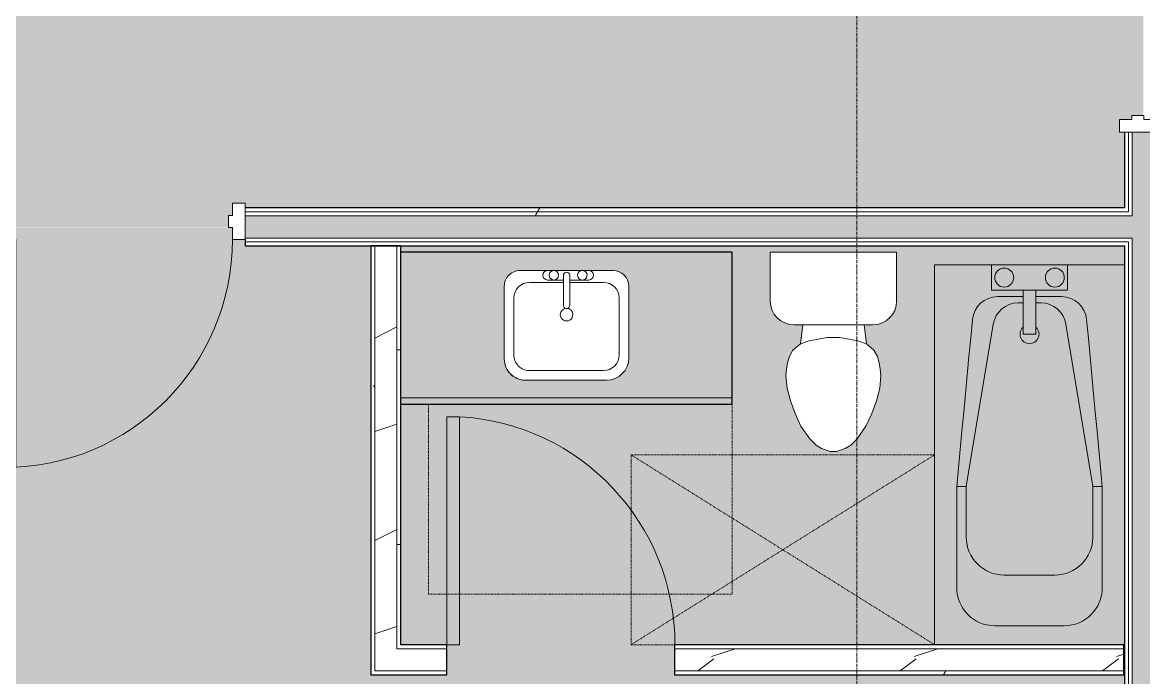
# Model space of a CAD drawing. Header units: inches. Extents: x -4501 to -113, y 9396 to 12816.
# Drawn here: x -2623.1 to -2445.9, y 11575.8 to 11679.3 of the extents above; entities that cross this region are included whole.
import ezdxf

# ---------------------------------------------------------------- set-up
doc = ezdxf.new("R2010")
doc.units = ezdxf.units.IN
doc.header["$MEASUREMENT"] = 0
doc.linetypes.add('Grid Line 1_2_', pattern=[0.875, 0.5, -0.125, 0.125, -0.125])
doc.linetypes.add('Hidden 1_8_', pattern=[0.1875, 0.125, -0.0625])
for name, color, linetype, lineweight in [('0-1', 7, 'Continuous', 5), ('0-3', 7, 'Continuous', 9), ('A-AREA-PATT-5', 254, 'Continuous', 9), ('A-DETL-HDLN-1', 7, 'Hidden 1_8_', 9), ('A-DOOR', 31, 'Continuous', 9), ('A-DOOR-3', 7, 'Continuous', 9), ('A-DOOR-4', 90, 'Continuous', 13), ('A-DOOR-6', 31, 'Continuous', 13), ('A-DOOR-FRAM', 31, 'Continuous', 13), ('A-WALL', 113, 'Continuous', 9), ('A-WALL-3', 250, 'Continuous', 25), ('A-WALL-4', 7, 'Continuous', 9), ('A-WALL-PATT-1', 7, 'Continuous', 9), ('A-WALL-PATT-2', 8, 'Continuous', 9), ('A-WALL-PATT-3', 111, 'Continuous', 9), ('I-WALL-1', 2, 'Continuous', 25), ('P-SANR-FIXT-1', 7, 'Continuous', 9), ('P-SANR-FIXT-2', 254, 'Continuous', 9), ('Q-CASE-1', 254, 'Continuous', 9), ('Q-CASE-2', 250, 'Continuous', 25), ('Q-CASE-3', 7, 'Continuous', 9), ('S-GRID-1', 1, 'Grid Line 1_2_', 9)]:
    doc.layers.add(name, color=color, linetype=linetype, lineweight=lineweight)
doc.layers.add('A-AREA-PATT-7', color=254, linetype='Continuous', lineweight=9, transparency=0.9)
pattern_1 = [(0, (0, 0), (61.44, 15.36), [2.534, -43.546, 2.534, -43.546, -245.76]), (0, (0, 0), (61.44, 15.36), [-92.16, 2.534, -89.626, 2.534, -43.546, -107.52]), (0, (0, 0), (61.44, 15.36), [-230.4, 2.534, -28.186, 2.534, -74.266]), (120, (23.04, 7.68), (-44.02215, 45.5286), [2.534, -43.546, 2.534, -43.546, -245.76]), (120, (23.04, 7.68), (-44.02215, 45.5286), [-92.16, 2.534, -89.626, 2.534, -43.546, -107.52]), (120, (23.04, 7.68), (-44.02215, 45.5286), [-230.4, 2.534, -28.186, 2.534, -74.266]), (240, (30.72, 38.4), (-17.41785, -60.8886), [2.534, -43.546, 2.534, -43.546, -245.76]), (240, (30.72, 38.4), (-17.41785, -60.8886), [-92.16, 2.534, -89.626, 2.534, -43.546, -107.52]), (240, (30.72, 38.4), (-17.41785, -60.8886), [-230.4, 2.534, -28.186, 2.534, -74.266])]
pattern_2 = [(216.87, (12.795, 31.987), (95.9612857, 63.9749714), [15.994, -143.942]), (206.565, (31.987, 22.391), (-31.986981, -31.986924), [35.763, -35.763]), (198.435, (31.987, 6.397), (-63.974746, -31.987128), [20.231, -80.922])]
pattern_3 = [(161.57, (0.96, 0.96), (-7.6802237, -0.0009796), [0, -54.643, 6.067, 0]), (18.43, (-0.96, 0.96), (-7.6802237, 0.0009796), [0, -54.643, 6.067, 0]), (108.43, (0.96, 0.96), (3.8382953, -19.2013653), [18.211, -42.499]), (71.57, (-0.96, 0.96), (3.8382953, 19.2013653), [18.211, -42.499])]

# ---------------------------------------------------------------- blocks, each defined once
blk = doc.blocks.new('Single-Flush - 36_ x 84_-1372824-FLOOR PLAN - 1ST FLOOR')
at = {"layer": 'A-DOOR-3'}
blk.add_arc((18, -2.38), 36.07, 180, 266.8211, dxfattribs=at)
at = {"layer": 'A-DOOR-4'}
for p, q in [((16, -2.38), (16, -38.39)), ((18, -2.38), (16, -2.38)), ((18, -2.38), (18, -38.39)), ((18, -38.39), (16, -38.39))]:
    blk.add_line(p, q, dxfattribs=at)
blk = doc.blocks.new('M_Sink Vanity-Square - 500 x 440mm-1372835-FLOOR PLAN - 1ST FLOOR')
at = {"layer": 'P-SANR-FIXT-1'}
for p, q in [((-5.72, 10.23), (7.14, 10.23)), ((-5.72, 10.23), (7.14, 10.23)), ((-5.22, 8.73), (6.46, 8.73)), ((-9.22, -4.59), (-9.22, 6.73)), ((-9.22, -4.59), (-9.22, 6.73)), ((-7.72, -2.72), (-7.72, 6.23)), ((8.96, 6.23), (8.96, -2.72)), ((10.46, 6.91), (10.46, -4.59)), ((10.46, 6.91), (10.46, -4.59)), ((0.12, -6.33), (0.12, -1.59)), ((1.12, -6.33), (1.12, -1.59)), ((0.12, -5.22), (-5.22, -5.22)), ((6.46, -5.22), (1.12, -5.22)), ((-2.88, -5.59), (0.12, -5.59)), ((1.12, -5.59), (3.62, -5.59)), ((7.96, -7.09), (-6.72, -7.09)), ((7.96, -7.09), (-6.72, -7.09)), ((3.62, -7.09), (-2.88, -7.09))]:
    blk.add_line(p, q, dxfattribs=at)
for centre, radius, start, end in [((-5.72, 6.73), 3.5, 90, 180), ((-5.72, 6.73), 3.5, 90, 180), ((7.14, 6.91), 3.32, 0, 90), ((7.14, 6.91), 3.32, 360, 90), ((-5.22, 6.23), 2.5, 90, 180), ((6.46, 6.23), 2.5, 360, 90), ((0.62, -0.13), 1, 360, 180), ((0.62, -0.13), 1, 180, 0), ((0.62, -1.59), 0.5, 360, 180), ((-5.22, -2.72), 2.5, 180, 270), ((6.46, -2.72), 2.5, 270, 360), ((-6.72, -4.59), 2.5, 180, 270), ((-6.72, -4.59), 2.5, 180, 270), ((7.96, -4.59), 2.5, 270, 0), ((7.96, -4.59), 2.5, 270, 0), ((-2.88, -6.34), 0.75, 90, 270), ((-1.88, -6.34), 0.75, 360, 180), ((-1.88, -6.34), 0.75, 180, 0), ((0.62, -6.33), 0.5, 180, 0), ((2.62, -6.34), 0.75, 0, 180), ((2.62, -6.34), 0.75, 180, 0), ((3.62, -6.34), 0.75, 270, 90)]:
    blk.add_arc(centre, radius, start, end, dxfattribs=at)
blk = doc.blocks.new('Toilet-Domestic-3D - Toilet-Domestic-3D-V40-FLOOR PLAN - 1ST FLOOR')
at = {"layer": 'P-SANR-FIXT-1'}
for p, q in [((-9.98, 19.48), (9.98, 19.48)), ((-9.98, 11.75), (-9.98, 19.48)), ((9.98, 19.48), (9.98, 11.75)), ((6.25, 8.02), (-6.25, 8.02)), ((-4.86, 8.02), (-5.21, 5)), ((4.86, 8.02), (5.21, 5)), ((-3.84, 5.5), (-5.21, 5)), ((-1, 6), (-3.84, 5.5)), ((1, 6), (-1, 6)), ((3.84, 5.5), (1, 6)), ((5.21, 5), (3.84, 5.5)), ((-6.4, 4), (-6.97, 3)), ((-5.21, 5), (-6.4, 4)), ((6.4, 4), (5.21, 5)), ((6.97, 3), (6.4, 4)), ((-7.24, 2), (-7.41, 1)), ((-6.97, 3), (-7.24, 2)), ((7.24, 2), (6.97, 3)), ((7.41, 1), (7.24, 2)), ((-7.41, 1), (-7.5, 0)), ((7.5, 0), (7.41, 1)), ((-7.5, 0), (-7.33, -1.99)), ((7.33, -1.99), (7.5, 0)), ((-7.33, -1.99), (-6.79, -4)), ((6.79, -4), (7.33, -1.99)), ((-6.79, -4), (-6.06, -6)), ((6.06, -6), (6.79, -4)), ((-6.06, -6), (-5.13, -8)), ((5.13, -8), (6.06, -6)), ((-5.13, -8), (-3.74, -10)), ((3.74, -10), (5.13, -8)), ((-3.74, -10), (-2.74, -11)), ((2.74, -11), (3.74, -10)), ((-2.74, -11), (-1.87, -11.5)), ((-1.87, -11.5), (-0.5, -12)), ((-0.5, -12), (0.5, -12)), ((0.5, -12), (1.87, -11.5)), ((1.87, -11.5), (2.74, -11))]:
    blk.add_line(p, q, dxfattribs=at)
for centre, start, end in [((-6.25, 11.75), 180, 270), ((6.25, 11.75), 270, 360)]:
    blk.add_arc(centre, 3.73, start, end, dxfattribs=at)
blk = doc.blocks.new('OD_CW_Base Cabinet - OD_CW_Base Cabinet-1437019-FLOOR PLAN - 1ST FLOOR')
at = {"layer": 'Q-CASE-1'}
h = blk.add_hatch(color=256, dxfattribs=at)
h.paths.add_polyline_path([(38.69, 1), (53.11, 1), (53.11, 24), (0.74, 24), (0.74, 1), (36.77, 1)], flags=0)
h.paths.add_polyline_path([(20.4, 3.8), (19.54, 3.92), (18.74, 4.25), (18.06, 4.77), (17.53, 5.46), (17.2, 6.26), (17.08, 7.12), (17.17, 19.27), (17.42, 19.88), (17.81, 20.39), (18.33, 20.79), (18.94, 21.04), (19.58, 21.13), (34.91, 21.04), (35.52, 20.79), (36.04, 20.39), (36.43, 19.88), (36.68, 19.27), (36.77, 18.63), (36.77, 7.3), (36.65, 6.4), (36.3, 5.55), (35.74, 4.83), (35.02, 4.27), (34.17, 3.92), (33.27, 3.8)], flags=0)
blk.add_hatch(color=256, dxfattribs=at).paths.add_polyline_path([(38.69, 0), (53.11, 0), (53.11, 1), (0.74, 1), (0.74, 0), (9.54, 0)], flags=0)
at = {"layer": 'Q-CASE-2'}
for p, q in [((53.11, 24), (0.74, 24)), ((53.11, 0), (53.11, 24)), ((0.74, 0), (53.11, 0))]:
    blk.add_line(p, q, dxfattribs=at)
at = {"layer": 'Q-CASE-3'}
for p, q in [((0.74, 24), (53.11, 24)), ((53.11, 24), (53.11, 1)), ((0.74, 1), (53.11, 1)), ((53.11, 1), (0.74, 1)), ((53.11, 0), (0.74, 0)), ((53.11, 1), (53.11, 0))]:
    blk.add_line(p, q, dxfattribs=at)
blk = doc.blocks.new('Bath Tub - Maestro - 60_x30_-V6-FLOOR PLAN - 1ST FLOOR')
at = {"layer": 'P-SANR-FIXT-2'}
for points in [[(9.45, 0), (60, 0), (60, 30), (0, 30), (0, 21), (4, 21), (4, 16), (5, 16), (5.06, 20.74), (5.21, 21.33), (5.48, 21.94), (5.83, 22.49), (6.27, 22.97), (6.79, 23.38), (7.36, 23.69), (7.98, 23.91), (9.35, 24.09), (35, 26.5), (51, 26.5), (52.55, 26.3), (54, 25.7), (55.24, 24.74), (56.3, 23.25), (56.8, 22.05), (57, 20.5), (57, 9.5), (56.91, 8.46), (56.64, 7.45), (56.2, 6.5), (55.6, 5.64), (54.86, 4.9), (54, 4.3), (53.05, 3.86), (52.04, 3.59), (51, 3.5), (35, 3.5), (7.98, 6.09), (7.36, 6.31), (6.79, 6.62), (6.27, 7.03), (5.83, 7.51), (5.48, 8.06), (5.21, 8.67), (5.05, 9.3), (5, 9.96), (5, 14), (4, 13.96), (4, 9), (0, 9), (0, 0)], [(43, 5), (44.55, 5.2), (46.03, 5.83), (47.28, 6.81), (48.2, 8), (48.8, 9.45), (49, 11), (49, 19), (48.8, 20.55), (48.16, 22.05), (47.24, 23.24), (46, 24.2), (44.55, 24.8), (43, 25), (34.79, 24.97), (9.06, 20.64), (8.03, 20.28), (6.82, 19.17), (6.24, 18.17), (6, 16.8), (6, 16), (10.94, 16), (10.94, 14), (6, 14), (6, 13.2), (6.24, 11.83), (6.98, 10.59), (8.03, 9.72), (9.35, 9.26), (35, 5)], [(9.35, 20.74), (35, 25), (35, 26.5), (8.63, 24.03), (9.17, 21.56)], [(43, 25), (51, 26.5), (35, 26.5), (35, 25)], [(49, 19), (57, 20.5), (56.8, 22.05), (56.2, 23.5), (55.24, 24.74), (54, 25.7), (52.55, 26.3), (51, 26.5), (43, 25), (44.55, 24.8), (46, 24.2), (47.24, 23.24), (48.2, 22), (48.8, 20.5)], [(6, 16.8), (6.24, 18.17), (6.98, 19.41), (8.03, 20.28), (9.35, 20.74), (8.63, 24.03), (7.98, 23.91), (7.35, 23.69), (6.74, 23.34), (6.27, 22.97), (5.72, 22.32), (5.48, 21.94), (5.21, 21.33), (5.05, 20.7), (5.05, 19.87), (5.92, 17.06)], [(57, 9.5), (57, 20.5), (49, 19), (49, 11), (56.91, 9.52)], [(9.35, 14), (10.94, 14), (10.94, 16), (4, 16), (4, 14), (7.24, 14)], [(8.63, 5.97), (9.35, 9.26), (7.98, 9.76), (6.95, 10.62), (6.24, 11.83), (6, 13.2), (5, 9.96), (5.05, 9.3), (5.24, 8.6), (5.72, 7.68), (5.87, 7.47), (6.33, 6.98), (6.79, 6.62), (7.36, 6.31), (8, 6.08)], [(51, 3.5), (52.04, 3.59), (53.05, 3.86), (54, 4.3), (54.95, 5), (55.72, 5.83), (56.34, 6.81), (56.76, 7.9), (56.93, 8.66), (57, 9.5), (49, 11), (48.8, 9.45), (48.12, 7.9), (47.24, 6.76), (46, 5.8), (44.55, 5.2), (43.07, 4.99), (50.51, 3.59)], [(35, 3.5), (35, 5), (9.35, 9.26), (8.63, 5.97), (32.89, 3.7)], [(47, 3.5), (51, 3.5), (43, 5), (35, 5), (35, 3.5), (44.55, 3.5)]]:
    blk.add_hatch(color=256, dxfattribs=at).paths.add_polyline_path(points, flags=0)
h = blk.add_hatch(color=256, dxfattribs=at)
h.paths.add_polyline_path([(0.5, 9), (4, 9), (4, 21), (0, 21), (0, 9)], flags=0)
h.paths.add_polyline_path([(2, 9.5), (1.61, 9.55), (1.25, 9.7), (0.94, 9.94), (0.7, 10.25), (0.55, 10.61), (0.5, 11), (0.55, 11.39), (0.7, 11.75), (0.94, 12.06), (1.25, 12.3), (1.61, 12.45), (2, 12.5), (2.39, 12.45), (2.75, 12.3), (3.06, 12.06), (3.33, 11.67), (3.45, 11.39), (3.5, 11), (3.45, 10.61), (3.3, 10.25), (3.06, 9.94), (2.75, 9.7), (2.39, 9.55)], flags=0)
h.paths.add_polyline_path([(2, 17.5), (1.61, 17.55), (1.25, 17.7), (0.94, 17.94), (0.7, 18.25), (0.55, 18.61), (0.5, 19), (0.55, 19.39), (0.7, 19.75), (0.94, 20.06), (1.25, 20.3), (1.61, 20.45), (2, 20.5), (2.39, 20.45), (2.75, 20.3), (3.06, 20.06), (3.3, 19.75), (3.45, 19.39), (3.5, 19), (3.33, 18.33), (3.3, 18.25), (3.02, 17.91), (2.75, 17.7), (2.39, 17.55)], flags=0)
h = blk.add_hatch(color=256, dxfattribs=at)
h.paths.add_polyline_path([(2, 9.5), (2.39, 9.55), (2.75, 9.7), (3.06, 9.94), (3.3, 10.25), (3.45, 10.61), (3.5, 11), (3.33, 11.67), (3.3, 11.75), (3.06, 12.06), (2.75, 12.3), (2.39, 12.45), (2, 12.5), (1.61, 12.45), (1.25, 12.3), (0.94, 12.06), (0.7, 11.75), (0.55, 11.39), (0.5, 11), (0.55, 10.61), (0.7, 10.25), (0.94, 9.94), (1.25, 9.7), (1.61, 9.55)], flags=0)
h.paths.add_polyline_path([(2, 17.5), (2.39, 17.55), (3.02, 17.91), (3.06, 17.94), (3.33, 18.33), (3.45, 18.61), (3.5, 19), (3.45, 19.39), (3.3, 19.75), (3.06, 20.06), (2.75, 20.3), (2.38, 20.45), (2, 20.5), (1.61, 20.45), (1.25, 20.3), (0.94, 20.06), (0.7, 19.75), (0.55, 19.39), (0.5, 19), (0.55, 18.61), (0.7, 18.25), (0.94, 17.94), (1.25, 17.7), (1.61, 17.55)], flags=0)
h = blk.add_hatch(color=256, dxfattribs=at)
h.paths.add_polyline_path([(5, 9.96), (6, 13.2), (6, 14), (5, 14), (5, 10.39)], flags=0)
h.paths.add_polyline_path([(5, 16), (6, 16), (6, 16.8), (5, 20.04), (5, 19.08)], flags=0)
at = {"layer": 'P-SANR-FIXT-1'}
for p, q in [((0, 30), (0, 21)), ((35, 25), (9.35, 20.74)), ((35, 26.5), (51, 26.5)), ((35, 26.5), (35, 25)), ((43, 25), (35, 25)), ((4, 21), (0, 21)), ((0, 21), (0, 9)), ((4, 16), (4, 21)), ((5, 16), (5, 20.04)), ((57, 20.5), (57, 9.5)), ((49, 11), (49, 19)), ((4, 14), (4, 16)), ((4, 16), (10.94, 16)), ((6, 16.8), (6, 16)), ((10.94, 14), (10.94, 16)), ((4, 9), (4, 14)), ((10.94, 14), (4, 14)), ((5, 9.96), (5, 14)), ((6, 14), (6, 13.2)), ((0, 9), (0, 0)), ((0, 9), (4, 9)), ((9.35, 9.26), (35, 5)), ((35, 3.5), (35, 5)), ((35, 5), (43, 5)), ((51, 3.5), (35, 3.5)), ((0, 0), (60, 0))]:
    blk.add_line(p, q, dxfattribs=at)
at = {"layer": 'P-SANR-FIXT-1', "flags": 128}
for points in [[(8.63, 24.03), (11.56, 24.3), (14.49, 24.58), (17.42, 24.85), (20.35, 25.13), (23.28, 25.4), (26.21, 25.68), (29.14, 25.95), (32.07, 26.23), (35, 26.5)], [(35, 3.5), (32.07, 3.77), (29.14, 4.05), (26.21, 4.32), (23.28, 4.6), (20.35, 4.87), (17.42, 5.15), (14.49, 5.42), (11.56, 5.7), (8.63, 5.97)]]:
    blk.add_lwpolyline(points, dxfattribs=at)
at = {"layer": 'P-SANR-FIXT-1'}
for centre, radius, start, end in [((43, 19), 6, 360, 90), ((51, 20.5), 6, 360, 90), ((9, 20.04), 4, 95.3558, 180), ((2, 19), 1.5, 360, 180), ((10, 16.8), 4, 99.4223, 180), ((2, 19), 1.5, 180, 360), ((10.94, 15), 1.5, 360, 135), ((10.94, 15), 1.5, 225, 360), ((2, 11), 1.5, 360, 180), ((10, 13.2), 4, 180, 260.5777), ((2, 11), 1.5, 180, 360), ((43, 11), 6, 270, 0), ((9, 9.96), 4, 180, 264.6442), ((51, 9.5), 6, 270, 360)]:
    blk.add_arc(centre, radius, start, end, dxfattribs=at)
blk = doc.blocks.new('1750 Ox - Unit Layouts_rvt-1-FLOOR PLAN - 1ST FLOOR')
at = {"layer": 'A-WALL-PATT-1'}
h = blk.add_hatch(dxfattribs=at)
h.set_pattern_fill('FP_2', color=256, style=0, pattern_type=2)
h.set_pattern_definition(pattern_1)
h.paths.add_polyline_path([(-2568.05, 11576.24), (-2567.42, 11576.24), (-2567.42, 11643.99), (-2568.05, 11643.99), (-2568.05, 11580.36)], flags=0)
h = blk.add_hatch(dxfattribs=at)
h.set_pattern_fill('FP_2', color=256, style=0, pattern_type=2)
h.set_pattern_definition(pattern_1)
h.paths.add_polyline_path([(-2563.92, 11580.36), (-2563.3, 11580.36), (-2563.3, 11643.99), (-2563.92, 11643.99), (-2563.92, 11600.71)], flags=0)
h = blk.add_hatch(dxfattribs=at)
h.set_pattern_fill('FP_2', color=256, style=0, pattern_type=2)
h.set_pattern_definition(pattern_1)
h.paths.add_polyline_path([(-2556.04, 11576.24), (-2556.04, 11576.86), (-2567.42, 11576.86), (-2567.42, 11576.24), (-2563.3, 11576.24)], flags=0)
h.paths.add_polyline_path([(-2452.01, 11576.24), (-2449.01, 11576.24), (-2449.01, 11576.86), (-2520.04, 11576.86), (-2520.04, 11576.24), (-2467.06, 11576.24)], flags=0)
at = {"layer": 'A-WALL-PATT-2'}
h = blk.add_hatch(dxfattribs=at)
h.set_pattern_fill('FP_4', color=256, style=0, pattern_type=2)
h.set_pattern_definition(pattern_2)
h.paths.add_polyline_path([(-2563.92, 11576.86), (-2563.92, 11643.99), (-2567.42, 11643.99), (-2567.42, 11576.86)], flags=0)
h = blk.add_hatch(dxfattribs=at)
h.set_pattern_fill('FP_4', color=256, style=0, pattern_type=2)
h.set_pattern_definition(pattern_2)
h.paths.add_polyline_path([(-2563.3, 11576.86), (-2556.04, 11576.86), (-2556.04, 11580.36), (-2563.92, 11580.31), (-2563.92, 11576.86)], flags=0)
h.paths.add_polyline_path([(-2520.04, 11576.86), (-2449.01, 11576.86), (-2449.01, 11580.36), (-2520.04, 11580.36)], flags=0)
at = {"layer": 'A-DETL-HDLN-1'}
for p, q in [((-2558.92, 11588.99), (-2558.92, 11618.99)), ((-2510.92, 11618.99), (-2510.92, 11588.99)), ((-2526.92, 11610.99), (-2478.92, 11610.99)), ((-2526.92, 11580.99), (-2526.92, 11610.99)), ((-2526.92, 11610.99), (-2478.92, 11580.99)), ((-2478.92, 11610.99), (-2526.92, 11580.99)), ((-2510.92, 11588.99), (-2558.92, 11588.99)), ((-2520.04, 11580.99), (-2526.92, 11580.99))]:
    blk.add_line(p, q, dxfattribs=at)
at = {"layer": 'A-WALL-3'}
for p, q in [((-2568.05, 11643.99), (-2568.05, 11576.24)), ((-2563.3, 11643.99), (-2568.05, 11643.99)), ((-2563.3, 11580.99), (-2563.3, 11643.99)), ((-2556.04, 11580.99), (-2563.3, 11580.99)), ((-2556.04, 11576.24), (-2556.04, 11580.99)), ((-2449.01, 11580.99), (-2520.04, 11580.99)), ((-2520.04, 11580.99), (-2520.04, 11576.24)), ((-2449.01, 11576.24), (-2449.01, 11580.99)), ((-2568.05, 11576.24), (-2567.42, 11576.24)), ((-2567.42, 11576.24), (-2563.3, 11576.24)), ((-2563.3, 11576.24), (-2556.04, 11576.24)), ((-2520.04, 11576.24), (-2449.01, 11576.24))]:
    blk.add_line(p, q, dxfattribs=at)
at = {"layer": 'A-WALL-4'}
for p, q in [((-2567.42, 11576.86), (-2567.42, 11643.99)), ((-2563.92, 11580.36), (-2563.92, 11643.99)), ((-2563.92, 11580.36), (-2563.3, 11580.36)), ((-2563.3, 11580.36), (-2563.92, 11580.36)), ((-2556.04, 11580.36), (-2563.3, 11580.36)), ((-2449.01, 11580.36), (-2520.04, 11580.36)), ((-2563.92, 11576.86), (-2567.42, 11576.86)), ((-2563.3, 11576.86), (-2563.92, 11576.86)), ((-2556.04, 11576.86), (-2563.3, 11576.86)), ((-2449.01, 11576.86), (-2520.04, 11576.86))]:
    blk.add_line(p, q, dxfattribs=at)
at = {"layer": '0-3'}
for name, p in [('OD_CW_Base Cabinet - OD_CW_Base Cabinet-1437019-FLOOR PLAN - 1ST FLOOR', (-2564.04, 11618.99)), ('Toilet-Domestic-3D - Toilet-Domestic-3D-V40-FLOOR PLAN - 1ST FLOOR', (-2494.92, 11623.51))]:
    blk.add_blockref(name, p, dxfattribs=at)
for name, p, rotation in [('Bath Tub - Maestro - 60_x30_-V6-FLOOR PLAN - 1ST FLOOR', (-2478.92, 11640.99), 270), ('M_Sink Vanity-Square - 500 x 440mm-1372835-FLOOR PLAN - 1ST FLOOR', (-2536.49, 11633.02), 180), ('Single-Flush - 36_ x 84_-1372824-FLOOR PLAN - 1ST FLOOR', (-2538.04, 11578.61), 180)]:
    blk.add_blockref(name, p, dxfattribs=dict(at, rotation=rotation))
blk = doc.blocks.new('HOLLOW METAL - UNIT DOOR-1759294-FLOOR PLAN - 1ST FLOOR')
at = {"layer": 'A-DOOR'}
blk.add_arc((18, -2.25), 36, 180, 270, dxfattribs=at)
at = {"layer": 'A-DOOR-6'}
for p, q in [((16.25, -2.25), (18, -2.25)), ((16.25, -38.25), (16.25, -2.25)), ((18, -2.25), (18, -38.25)), ((18, -38.25), (16.25, -38.25))]:
    blk.add_line(p, q, dxfattribs=at)
at = {"layer": 'A-DOOR-FRAM'}
for p, q in [((-20, 3.5), (-18, 3.5)), ((-20, -2.25), (-20, 3.5)), ((-18, 3.5), (-18, 1.5625)), ((18, 3.5), (20, 3.5)), ((18, 1.5625), (18, 3.5)), ((20, 3.5), (20, -2.25)), ((-18, 1.5625), (-17.375, 1.5625)), ((-17.375, 1.5625), (-17.375, -0.3125)), ((17.375, 1.5625), (18, 1.5625)), ((17.375, -0.3125), (17.375, 1.5625)), ((-18, -0.3125), (-18, -2.25)), ((-17.375, -0.3125), (-18, -0.3125)), ((18, -0.3125), (17.375, -0.3125)), ((18, -2.25), (18, -0.3125)), ((-18, -2.25), (-20, -2.25)), ((20, -2.25), (18, -2.25))]:
    blk.add_line(p, q, dxfattribs=at)
blk = doc.blocks.new('HOLLOW METAL - UNIT DOOR-1759144-FLOOR PLAN - 1ST FLOOR')
at = {"layer": 'A-DOOR'}
blk.add_arc((18, 2.25), 36, 90, 180, dxfattribs=at)
at = {"layer": 'A-DOOR-6'}
for p, q in [((18, 38.25), (16.25, 38.25)), ((16.25, 38.25), (16.25, 2.25)), ((18, 2.25), (18, 38.25)), ((16.25, 2.25), (18, 2.25))]:
    blk.add_line(p, q, dxfattribs=at)
at = {"layer": 'A-DOOR-FRAM'}
for p, q in [((-18, 2.25), (-20, 2.25)), ((-20, 2.25), (-20, -3.5)), ((-18, 0.3125), (-18, 2.25)), ((18, 2.25), (18, 0.3125)), ((20, 2.25), (18, 2.25)), ((20, -3.5), (20, 2.25)), ((-17.375, 0.3125), (-18, 0.3125)), ((-17.375, -1.5625), (-17.375, 0.3125)), ((18, 0.3125), (17.375, 0.3125)), ((17.375, 0.3125), (17.375, -1.5625)), ((-18, -3.5), (-18, -1.5625)), ((-18, -1.5625), (-17.375, -1.5625)), ((17.375, -1.5625), (18, -1.5625)), ((18, -1.5625), (18, -3.5)), ((-20, -3.5), (-18, -3.5)), ((18, -3.5), (20, -3.5))]:
    blk.add_line(p, q, dxfattribs=at)

msp = doc.modelspace()

# ---------------------------------------------------------------- hatches: boundary and pattern name
at = {"layer": 'A-AREA-PATT-5'}
h = msp.add_hatch(color=256, dxfattribs=at)
h.paths.add_polyline_path([(-2625.9237, 11644.9894), (-2624.1737, 11644.9894), (-2624.1737, 11608.9894), (-2625.9237, 11608.9894), (-2625.9237, 11643.7678)], flags=0)
h.paths.add_polyline_path([(-2631.6737, 11285.9144), (-2631.6737, 11309.1644), (-2630.5639, 11309.1644), (-2630.4862, 11309.6644), (-2630.0336, 11309.6644), (-2630.0336, 11309.1644), (-2613.4884, 11309.1644), (-2613.4237, 11309.6644), (-2613.359, 11309.6644), (-2613.359, 11309.1644), (-2603.6737, 11309.1644), (-2603.6737, 11285.9144), (-2601.9237, 11285.9144), (-2601.9237, 11310.1644), (-2602.7987, 11310.1644), (-2602.7987, 11314.9144), (-2597.1737, 11314.9144), (-2597.1737, 11285.9144), (-2448.9237, 11285.9144), (-2448.9237, 11287.3368), (-2472.2987, 11287.3368), (-2472.2987, 11290.5971), (-2473.7801, 11290.6503), (-2473.9237, 11290.7939), (-2473.9448, 11291.69), (-2474.1737, 11291.69), (-2474.1737, 11294.3132), (-2474.4237, 11294.3132), (-2474.4237, 11294.9037), (-2474.1737, 11294.9037), (-2474.1737, 11295.4943), (-2474.4237, 11295.4943), (-2474.4237, 11296.0848), (-2474.1737, 11296.0848), (-2474.1737, 11296.6754), (-2474.4237, 11296.6754), (-2474.4237, 11297.2659), (-2474.1737, 11297.2659), (-2474.1737, 11297.8565), (-2474.4237, 11297.8565), (-2474.4237, 11298.447), (-2474.1737, 11298.447), (-2474.1737, 11307.9364), (-2474.4237, 11307.9364), (-2474.4237, 11309.6412), (-2474.1737, 11309.6412), (-2474.1737, 11313.5041), (-2473.9237, 11313.5041), (-2473.9237, 11314.4002), (-2473.7269, 11314.5971), (-2472.2987, 11314.5971), (-2472.2987, 11412.4721), (-2480.2987, 11412.4721), (-2480.2987, 11448.2221), (-2596.7987, 11448.2221), (-2596.7987, 11535.769), (-2563.2987, 11535.769), (-2563.2987, 11530.4721), (-2562.5487, 11530.4721), (-2562.5487, 11527.9721), (-2563.2987, 11527.9721), (-2563.2987, 11490.7221), (-2564.6737, 11490.7221), (-2564.6737, 11455.7221), (-2563.2987, 11455.7221), (-2563.2987, 11455.4721), (-2562.5487, 11455.4721), (-2562.5487, 11452.9721), (-2449.0091, 11452.9721), (-2449.0091, 11448.2221), (-2450.2987, 11448.2221), (-2450.2987, 11412.4721), (-2448.9237, 11412.4721), (-2449.0091, 11576.2394), (-2520.0376, 11576.2394), (-2520.0376, 11580.9894), (-2478.9237, 11580.9894), (-2478.9237, 11640.9894), (-2448.9237, 11640.9894), (-2448.9237, 11643.9894), (-2563.2987, 11643.9894), (-2563.2987, 11642.9894), (-2510.9237, 11642.9894), (-2510.9237, 11618.9894), (-2563.2987, 11618.9894), (-2563.2987, 11580.9894), (-2556.0376, 11580.9894), (-2556.0376, 11576.2394), (-2568.0487, 11576.2394), (-2568.0487, 11643.9894), (-2587.9237, 11643.9894), (-2587.9237, 11644.9894), (-2589.9237, 11644.9894), (-2589.9237, 11646.9269), (-2625.9237, 11646.9269), (-2625.9237, 11644.9894), (-2627.9237, 11644.9894), (-2627.9237, 11643.9894), (-2634.9237, 11643.9894), (-2634.9237, 11404.6139), (-2618.9237, 11404.6139), (-2618.9237, 11386.6139), (-2622.9237, 11386.6139), (-2622.9237, 11350.6139), (-2618.9237, 11350.6139), (-2618.9237, 11332.6139), (-2634.9237, 11332.6139), (-2634.9237, 11314.9144), (-2632.7987, 11314.9144), (-2632.7987, 11310.1644), (-2634.9237, 11310.1644), (-2634.9237, 11285.9144)], flags=0)
h.paths.add_polyline_path([(-2556.9237, 11323.1037), (-2556.9237, 11329.1037), (-2557.9237, 11329.1037), (-2557.9237, 11401.1037), (-2556.9237, 11401.1037), (-2556.9237, 11407.1037), (-2521.9237, 11407.1037), (-2521.9237, 11323.1037), (-2529.4237, 11323.1037)], flags=0)
h.paths.add_polyline_path([(-2572.9237, 11338.1037), (-2602.9237, 11338.1037), (-2602.9237, 11398.1037), (-2572.9237, 11398.1037), (-2572.9237, 11342.3705)], flags=0)
h.paths.add_polyline_path([(-2592.0487, 11452.9721), (-2568.7987, 11452.9721), (-2568.7987, 11455.4721), (-2568.0487, 11455.5599), (-2568.0487, 11455.7221), (-2566.0487, 11455.7221), (-2566.0487, 11492.7221), (-2564.6737, 11492.7221), (-2564.6737, 11527.7221), (-2568.0487, 11527.7221), (-2568.0487, 11527.9721), (-2568.7987, 11527.9721), (-2568.7987, 11530.4721), (-2568.0487, 11530.4721), (-2568.0487, 11531.019), (-2592.0487, 11531.019), (-2592.0487, 11453.1293)], flags=0)
h.paths.add_polyline_path([(-2452.0091, 11470.4326), (-2470.0091, 11470.4326), (-2470.0091, 11488.4326), (-2452.0091, 11488.4326)], flags=0)
h.paths.add_polyline_path([(-2531.0091, 11491.3644), (-2531.0091, 11551.3644), (-2452.0091, 11551.3644), (-2452.0091, 11491.3644), (-2496.2042, 11491.3644)], flags=0)
h.paths.add_polyline_path([(-2470.0091, 11554.3644), (-2470.0091, 11572.3644), (-2452.0091, 11572.3644), (-2452.0091, 11554.3644)], flags=0)
h.paths.add_polyline_path([(-2495.4237, 11611.5132), (-2496.7975, 11612.0132), (-2497.6635, 11612.5132), (-2498.6635, 11613.5132), (-2500.1331, 11615.6894), (-2500.9835, 11617.5132), (-2501.7115, 11619.5132), (-2502.2494, 11621.5208), (-2502.4237, 11623.5132), (-2502.2494, 11625.0037), (-2502.1596, 11625.5132), (-2501.8916, 11626.5132), (-2501.3249, 11627.5132), (-2500.1331, 11628.5132), (-2499.7854, 11631.537), (-2501.1737, 11631.537), (-2502.1382, 11631.6639), (-2503.0368, 11632.0362), (-2503.8086, 11632.6283), (-2504.4007, 11633.4001), (-2504.773, 11634.2988), (-2504.9, 11635.2632), (-2504.9, 11642.9894), (-2484.9475, 11642.9894), (-2484.9475, 11635.2632), (-2485.0745, 11634.2988), (-2485.4467, 11633.4001), (-2486.0389, 11632.6283), (-2486.8106, 11632.0362), (-2487.7093, 11631.6639), (-2488.75, 11631.537), (-2490.0621, 11631.537), (-2489.7144, 11628.5132), (-2488.5226, 11627.5132), (-2487.9558, 11626.5132), (-2487.598, 11625.0037), (-2487.4237, 11623.5132), (-2487.598, 11621.5208), (-2488.136, 11619.5132), (-2488.8639, 11617.5132), (-2489.7965, 11615.5132), (-2491.184, 11613.5132), (-2492.184, 11612.5132), (-2493.05, 11612.0132), (-2494.4237, 11611.5132)], flags=0)
at = {"layer": 'A-AREA-PATT-7'}
msp.add_hatch(color=256, dxfattribs=at).paths.add_polyline_path([(-3479.7205, 10859.1394), (-3414.5487, 10859.1394), (-3414.5487, 11285.9144), (-3408.9237, 11285.9144), (-3408.9237, 11649.9894), (-3257.9237, 11649.9894), (-3257.9237, 11650.7394), (-3255.9237, 11650.7394), (-3255.9237, 11648.8019), (-3255.2987, 11648.7394), (-3255.2987, 11646.9894), (-3220.5487, 11646.9894), (-3220.5487, 11648.8019), (-3219.9237, 11648.8019), (-3219.9237, 11650.7394), (-3217.9237, 11650.7394), (-3217.9237, 11649.9894), (-3088.1947, 11649.9894), (-3088.1947, 11650.7394), (-3086.1947, 11650.7394), (-3086.1947, 11648.8019), (-3085.5697, 11648.7394), (-3085.5697, 11646.9894), (-3050.8197, 11646.9894), (-3050.8197, 11648.8019), (-3050.1947, 11648.8019), (-3050.1947, 11650.7394), (-3048.1947, 11650.7394), (-3048.1947, 11649.9894), (-2803.6528, 11649.9894), (-2803.6528, 11650.7394), (-2801.6528, 11650.7394), (-2801.6528, 11648.8019), (-2801.0278, 11648.7394), (-2801.0278, 11646.9894), (-2766.2778, 11646.9894), (-2766.2778, 11648.8019), (-2765.6528, 11648.8019), (-2765.6528, 11650.7394), (-2763.6528, 11650.7394), (-2763.6528, 11649.9894), (-2627.9237, 11649.9894), (-2627.9237, 11650.7394), (-2625.9237, 11650.7394), (-2625.9237, 11648.8019), (-2625.2987, 11648.8019), (-2625.2987, 11646.9894), (-2590.5487, 11646.9894), (-2590.5487, 11648.8019), (-2589.9237, 11648.8019), (-2589.9237, 11650.7394), (-2587.9237, 11650.7394), (-2587.9237, 11649.9894), (-2448.9237, 11649.9894), (-2448.9237, 11661.9894), (-2449.6737, 11661.9894), (-2449.6737, 11663.9894), (-2447.7362, 11663.9894), (-2447.6737, 11664.6144), (-2445.9237, 11664.6144), (-2445.9237, 11699.3644), (-2447.7362, 11699.3644), (-2447.7362, 11699.9894), (-2449.6737, 11699.9894), (-2449.6737, 11701.9894), (-2448.9237, 11701.9894), (-2448.9237, 11708.3894), (-2449.6737, 11708.3894), (-2449.6737, 11710.3894), (-2447.7362, 11710.3894), (-2447.6737, 11711.0144), (-2445.9237, 11711.0144), (-2445.9237, 11745.7644), (-2447.7362, 11745.7644), (-2447.7362, 11746.3894), (-2449.6737, 11746.3894), (-2449.6737, 11748.3894), (-2448.9237, 11748.3894), (-2448.9237, 11850.3394), (-2580.5987, 11850.3394), (-2580.5987, 11855.7144), (-2582.5987, 11855.7144), (-2582.5987, 11856.4019), (-2618.5987, 11856.4019), (-2618.5987, 11855.7144), (-2620.5987, 11855.7144), (-2620.5987, 11850.3394), (-2627.7237, 11850.3394), (-2627.7237, 11715.9894), (-2805.1237, 11715.9894), (-2805.1237, 11715.2394), (-2807.1237, 11715.2394), (-2807.1237, 11717.1769), (-2807.7487, 11717.249), (-2807.7487, 11718.9894), (-2842.4987, 11718.9894), (-2842.4987, 11717.1769), (-2843.1237, 11717.1769), (-2843.1237, 11715.2394), (-2845.1237, 11715.2394), (-2845.1237, 11715.9894), (-2976.8528, 11715.9894), (-2976.8528, 11715.2394), (-2978.8528, 11715.2394), (-2978.8528, 11717.1769), (-2979.4778, 11717.2394), (-2979.4778, 11718.9894), (-3014.2278, 11718.9894), (-3014.2278, 11717.1769), (-3014.8528, 11717.1769), (-3014.8528, 11715.2394), (-3016.8528, 11715.2394), (-3016.8528, 11715.9894), (-3254.8729, 11715.9894), (-3254.8729, 11715.2394), (-3256.8729, 11715.2394), (-3256.9443, 11717.1769), (-3257.4979, 11717.2394), (-3257.4979, 11718.9894), (-3292.2479, 11718.9894), (-3292.2479, 11717.1769), (-3292.8729, 11717.1769), (-3292.8729, 11715.2394), (-3294.8729, 11715.2394), (-3294.8729, 11715.9894), (-3428.1237, 11715.9894), (-3428.1237, 11737.3394), (-3431.1237, 11737.3394), (-3431.1237, 11736.5894), (-3433.1237, 11736.5894), (-3433.1237, 11738.5269), (-3433.7487, 11738.5269), (-3433.7487, 11740.3394), (-3468.4987, 11740.3394), (-3468.4987, 11738.5269), (-3469.1237, 11738.5269), (-3469.1237, 11736.5894), (-3471.1237, 11736.5894), (-3471.1237, 11737.3394), (-3479.7237, 11737.3394), (-3479.7237, 11734.5894), (-3478.9737, 11734.5894), (-3478.9737, 11732.5894), (-3480.9112, 11732.5894), (-3480.9112, 11731.9644), (-3482.7237, 11731.9644), (-3482.7237, 11697.2144), (-3480.9112, 11697.2144), (-3480.9112, 11696.5894), (-3478.9737, 11696.5894), (-3478.9737, 11694.5894), (-3479.7237, 11694.5894), (-3479.7237, 11419.4853), (-3478.9737, 11419.4853), (-3478.9737, 11417.4853), (-3480.9112, 11417.4853), (-3480.9737, 11416.8603), (-3482.7237, 11416.8603), (-3482.7237, 11382.1103), (-3480.9112, 11382.1103), (-3480.9112, 11381.4853), (-3478.9737, 11381.4853), (-3478.9737, 11379.4853), (-3479.7237, 11379.4853), (-3479.7237, 11141.3185), (-3478.9737, 11141.3185), (-3478.9737, 11139.3185), (-3480.9112, 11139.3185), (-3480.9737, 11138.6935), (-3482.7237, 11138.6935), (-3482.7237, 11103.9435), (-3480.9112, 11103.9435), (-3480.9112, 11103.3185), (-3478.9737, 11103.3185), (-3478.9737, 11101.3185), (-3479.7237, 11101.3185), (-3479.7237, 10859.1394)], flags=0)
at = {"layer": 'A-WALL-PATT-3'}
h = msp.add_hatch(dxfattribs=at)
h.set_pattern_fill('FP_2', color=256, style=0, pattern_type=2)
h.set_pattern_definition(pattern_1)
h.paths.add_polyline_path([(-2448.2987, 11285.9144), (-2448.2987, 11644.6144), (-2448.9237, 11644.6144), (-2448.9237, 11285.9144)], flags=0)
h.paths.add_polyline_path([(-2448.9237, 11649.3644), (-2448.2987, 11649.3672), (-2448.2987, 11661.9894), (-2448.9237, 11661.9894), (-2448.9237, 11649.9894)], flags=0)
h.paths.add_polyline_path([(-2448.2987, 11701.9894), (-2448.2987, 11708.3894), (-2448.9237, 11708.3529), (-2448.9237, 11701.9894)], flags=0)
h.paths.add_polyline_path([(-2448.2987, 11748.3894), (-2448.2987, 11850.3394), (-2448.9237, 11850.3394), (-2448.9237, 11748.3894)], flags=0)
h.paths.add_polyline_path([(-2448.2987, 11855.7144), (-2448.2987, 11856.4019), (-2448.9234, 11856.339)], flags=0)
h = msp.add_hatch(dxfattribs=at)
h.set_pattern_fill('FP_2', color=256, style=0, pattern_type=2)
h.set_pattern_definition(pattern_1)
h.paths.add_polyline_path([(-2448.2987, 11285.2894), (-2447.6737, 11285.2894), (-2447.6737, 11645.2394), (-2448.2987, 11645.2394), (-2448.2987, 11285.2993)], flags=0)
h.paths.add_polyline_path([(-2447.6737, 11648.7394), (-2447.7362, 11661.9894), (-2448.2987, 11661.9894), (-2448.2987, 11648.7394)], flags=0)
h.paths.add_polyline_path([(-2447.6737, 11701.9894), (-2447.7362, 11708.3894), (-2448.2987, 11708.3529), (-2448.2987, 11701.9894), (-2447.7362, 11701.9894)], flags=0)
h.paths.add_polyline_path([(-2447.7362, 11748.3894), (-2447.6737, 11748.3894), (-2447.7088, 11850.3394), (-2448.2987, 11850.3394), (-2448.2987, 11748.3894)], flags=0)
h.paths.add_polyline_path([(-2447.6737, 11855.0894), (-2447.6737, 11856.4019), (-2448.2987, 11856.4019), (-2448.2987, 11855.7144), (-2447.6813, 11855.0969)], flags=0)
h = msp.add_hatch(dxfattribs=at)
h.set_pattern_fill('FP_5', color=256, style=0, pattern_type=2)
h.set_pattern_definition(pattern_3)
h.paths.add_polyline_path([(-2447.6726, 11285.2894), (-2444.1737, 11285.2894), (-2444.1737, 11661.9894), (-2447.6737, 11661.9894), (-2447.6737, 11285.2894)], flags=0)
h.paths.add_polyline_path([(-2445.8612, 11701.9894), (-2444.1737, 11701.9894), (-2444.1737, 11708.3894), (-2447.6737, 11708.3529), (-2447.6737, 11701.9894)], flags=0)
h.paths.add_polyline_path([(-2447.6737, 11748.3894), (-2444.1737, 11748.3894), (-2444.1737, 11850.9644), (-2447.6737, 11850.9644), (-2447.6737, 11772.938)], flags=0)
h.paths.add_polyline_path([(-2444.1737, 11851.5894), (-2444.1737, 11856.4019), (-2447.6737, 11856.4019), (-2447.6298, 11855.0454), (-2444.3876, 11851.8033)], flags=0)
h = msp.add_hatch(dxfattribs=at)
h.set_pattern_fill('FP_2', color=256, style=0, pattern_type=2)
h.set_pattern_definition(pattern_1)
h.paths.add_polyline_path([(-2920.8205, 11649.3644), (-2803.6528, 11649.3644), (-2803.6528, 11649.9894), (-3048.1947, 11649.9894), (-3048.1947, 11649.3644), (-2924.1737, 11649.3644)], flags=0)
h.paths.add_polyline_path([(-2448.9237, 11649.3644), (-2448.9237, 11649.9894), (-2587.9237, 11649.9894), (-2587.9237, 11649.3644), (-2467.0597, 11649.3644)], flags=0)
h.paths.add_polyline_path([(-2636.1737, 11649.3644), (-2627.9237, 11649.3644), (-2627.9237, 11649.9894), (-2763.6528, 11649.9894), (-2763.6528, 11649.3644), (-2639.6737, 11649.3644)], flags=0)
h.paths.add_polyline_path([(-3215.6737, 11649.3644), (-3088.1947, 11649.3644), (-3088.1947, 11649.9894), (-3217.9237, 11649.9894), (-3217.9237, 11649.3644)], flags=0)
h.paths.add_polyline_path([(-3288.5487, 11649.3644), (-3257.9237, 11649.3644), (-3257.9237, 11649.9894), (-3408.2987, 11649.9894), (-3408.2987, 11649.3644), (-3312.2502, 11649.3644)], flags=0)
h = msp.add_hatch(dxfattribs=at)
h.set_pattern_fill('FP_2', color=256, style=0, pattern_type=2)
h.set_pattern_definition(pattern_1)
h.paths.add_polyline_path([(-2627.9237, 11648.7394), (-2627.9237, 11649.3644), (-2763.6528, 11649.3644), (-2763.6528, 11648.7394), (-2636.1737, 11648.7394)], flags=0)
h.paths.add_polyline_path([(-2448.9237, 11648.7394), (-2448.2987, 11648.7394), (-2448.2987, 11649.3644), (-2587.9237, 11649.3644), (-2587.9237, 11648.7394), (-2467.0597, 11648.7394)], flags=0)
h.paths.add_polyline_path([(-2904.2272, 11648.7394), (-2803.6528, 11648.8019), (-2803.6528, 11649.3644), (-3048.1947, 11649.3644), (-3048.1947, 11648.7394), (-2920.8205, 11648.7394)], flags=0)
h.paths.add_polyline_path([(-3088.1947, 11648.7394), (-3088.1947, 11649.3644), (-3217.9237, 11649.3644), (-3217.9237, 11648.7394), (-3137.3832, 11648.7394)], flags=0)
h.paths.add_polyline_path([(-3402.9237, 11648.7394), (-3257.9237, 11648.8019), (-3257.9237, 11649.3644), (-3407.6737, 11649.3644), (-3407.6737, 11648.7394), (-3403.5487, 11648.7394)], flags=0)
h = msp.add_hatch(dxfattribs=at)
h.set_pattern_fill('FP_5', color=256, style=0, pattern_type=2)
h.set_pattern_definition(pattern_3)
h.paths.add_polyline_path([(-2467.0597, 11645.2394), (-2447.6737, 11645.2394), (-2447.6737, 11648.7394), (-2587.9237, 11648.7394), (-2587.9237, 11645.2394), (-2496.2042, 11645.2394)], flags=0)
h.paths.add_polyline_path([(-2729.3602, 11645.2394), (-2627.9237, 11645.2394), (-2627.9237, 11648.7394), (-2763.6528, 11648.7394), (-2763.6528, 11645.2394)], flags=0)
h.paths.add_polyline_path([(-3288.5487, 11645.2394), (-3257.9237, 11645.2394), (-3257.9237, 11648.7394), (-3404.1737, 11648.7394), (-3404.1737, 11645.2394), (-3312.2502, 11645.2394)], flags=0)
h.paths.add_polyline_path([(-3195.6722, 11645.2394), (-3088.1947, 11645.2394), (-3088.1947, 11648.7394), (-3217.9237, 11648.7394), (-3217.9237, 11645.2394), (-3210.2445, 11645.2394)], flags=0)
h.paths.add_polyline_path([(-3048.1947, 11645.2394), (-2803.6528, 11645.2394), (-2803.6528, 11648.7394), (-3048.1947, 11648.7394), (-3048.1947, 11646.9269)], flags=0)
h = msp.add_hatch(dxfattribs=at)
h.set_pattern_fill('FP_2', color=256, style=0, pattern_type=2)
h.set_pattern_definition(pattern_1)
h.paths.add_polyline_path([(-2467.0597, 11644.6144), (-2448.2987, 11644.6172), (-2448.2987, 11645.2394), (-2587.9237, 11645.2394), (-2587.9237, 11644.6144), (-2496.2042, 11644.6144)], flags=0)
h.paths.add_polyline_path([(-2763.2657, 11644.6144), (-2639.6737, 11644.6144), (-2639.6737, 11645.2394), (-2763.6528, 11645.2394), (-2763.6528, 11644.6144)], flags=0)
h.paths.add_polyline_path([(-3215.6737, 11644.6144), (-3215.6737, 11645.2394), (-3217.9237, 11645.2394), (-3217.9237, 11644.6144), (-3216.2987, 11644.6144)], flags=0)
h.paths.add_polyline_path([(-2635.5487, 11644.6144), (-2627.9237, 11644.6144), (-2627.9237, 11645.2394), (-2636.1737, 11645.2394), (-2636.1737, 11644.6144)], flags=0)
h.paths.add_polyline_path([(-3150.8323, 11644.6144), (-3088.1947, 11644.6144), (-3088.1947, 11645.2394), (-3212.1737, 11645.2394), (-3212.1737, 11644.6144), (-3150.9237, 11644.6144)], flags=0)
h.paths.add_polyline_path([(-3288.5487, 11644.6144), (-3257.9237, 11644.6144), (-3257.9237, 11645.2394), (-3403.5487, 11645.2394), (-3403.5487, 11644.6144), (-3312.2502, 11644.6144)], flags=0)
h.paths.add_polyline_path([(-3048.1947, 11644.6144), (-2927.6737, 11644.6144), (-2927.6737, 11645.2394), (-3048.1947, 11645.2394), (-3048.1947, 11644.9894)], flags=0)
h.paths.add_polyline_path([(-2924.1737, 11644.6144), (-2803.6528, 11644.6144), (-2803.6528, 11645.2394), (-2924.1737, 11645.2394)], flags=0)
h = msp.add_hatch(dxfattribs=at)
h.set_pattern_fill('FP_2', color=256, style=0, pattern_type=2)
h.set_pattern_definition(pattern_1)
h.paths.add_polyline_path([(-2448.9237, 11643.9894), (-2448.9248, 11644.6144), (-2587.9237, 11644.6144), (-2587.9237, 11643.9894), (-2467.0597, 11643.9894)], flags=0)
h.paths.add_polyline_path([(-3402.9237, 11643.9894), (-3257.9237, 11643.9894), (-3257.9237, 11644.6144), (-3402.9237, 11644.6144)], flags=0)
h.paths.add_polyline_path([(-3150.2987, 11643.9894), (-3088.1947, 11643.9894), (-3088.1947, 11644.6144), (-3211.5487, 11644.6144), (-3211.5487, 11643.9894), (-3150.9237, 11643.9894)], flags=0)
h.paths.add_polyline_path([(-2701.5487, 11643.9894), (-2640.2987, 11643.9894), (-2640.2998, 11644.6144), (-2763.6528, 11644.6144), (-2763.6528, 11643.9894), (-2705.0487, 11643.9894)], flags=0)
h.paths.add_polyline_path([(-2634.9237, 11643.9894), (-2627.9237, 11643.9894), (-2627.9237, 11644.6144), (-2635.5487, 11644.6144), (-2635.5487, 11643.9894)], flags=0)
h.paths.add_polyline_path([(-2923.5487, 11643.9894), (-2803.6528, 11643.9894), (-2803.6528, 11644.6144), (-2923.5487, 11644.6144)], flags=0)
h.paths.add_polyline_path([(-3048.1947, 11643.9894), (-2928.2987, 11643.9894), (-2928.2998, 11644.6144), (-3048.1947, 11644.6144)], flags=0)
h.paths.add_polyline_path([(-3216.2987, 11643.9894), (-3216.2987, 11644.6144), (-3217.9237, 11644.6144), (-3217.9237, 11643.9894), (-3216.9237, 11643.9894)], flags=0)

# ---------------------------------------------------------------- linework, layer by layer
at = {"layer": 'A-WALL'}
for p, q in [((-2448.2987, 11649.3644), (-2448.2987, 11661.9894)), ((-2447.6737, 11648.7394), (-2447.6737, 11661.9894)), ((-2448.2987, 11649.3644), (-2587.9237, 11649.3644)), ((-2447.6737, 11648.7394), (-2587.9237, 11648.7394)), ((-2447.6737, 11645.2394), (-2587.9237, 11645.2394)), ((-2448.2987, 11644.6144), (-2587.9237, 11644.6144)), ((-2448.2987, 11285.2894), (-2448.2987, 11644.6144)), ((-2447.6737, 11285.2894), (-2447.6737, 11645.2394))]:
    msp.add_line(p, q, dxfattribs=at)
at = {"layer": 'I-WALL-1'}
for p, q in [((-2448.9237, 11661.9894), (-2448.9237, 11649.9894)), ((-2448.9237, 11649.9894), (-2587.9237, 11649.9894)), ((-2587.9237, 11644.9894), (-2587.9237, 11643.9894)), ((-2587.9237, 11643.9894), (-2448.9237, 11643.9894)), ((-2448.9237, 11643.9894), (-2448.9237, 11285.9144))]:
    msp.add_line(p, q, dxfattribs=at)
at = {"layer": 'S-GRID-1'}
msp.add_line((-2491.2237, 9836.1797), (-2491.2237, 12413.7371), dxfattribs=at)

# ---------------------------------------------------------------- block references
at = {"layer": '0-1'}
msp.add_blockref('1750 Ox - Unit Layouts_rvt-1-FLOOR PLAN - 1ST FLOOR', (0, 0), dxfattribs=at)
at = {"layer": 'A-DOOR'}
for name, p, rotation in [('HOLLOW METAL - UNIT DOOR-1759294-FLOOR PLAN - 1ST FLOOR', (-2446.1737, 11681.9894), 89.9999999999999), ('HOLLOW METAL - UNIT DOOR-1759144-FLOOR PLAN - 1ST FLOOR', (-2607.9237, 11647.2394), 180)]:
    msp.add_blockref(name, p, dxfattribs=dict(at, rotation=rotation))

doc.saveas('drawing.dxf')
